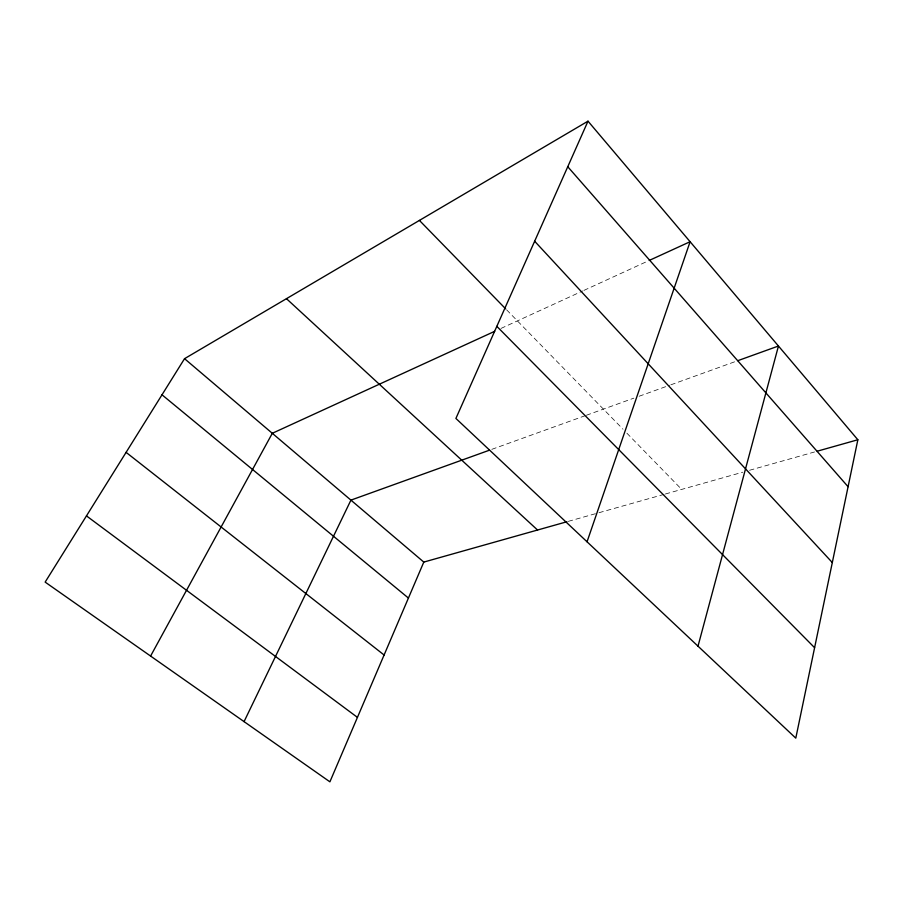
<?xml version="1.0" encoding="UTF-8"?>
<svg xmlns="http://www.w3.org/2000/svg" width="903" height="903" viewBox="0 0 903 903"><rect width="100%" height="100%" fill="white"/><g stroke="black" fill="none" stroke-linecap="round" stroke-linejoin="round"><path stroke-width="0.68" stroke-dasharray="4.51 3.39" d="M500.996 328.421L582.672 290.969M583.948 290.382L647.902 261.057M491.853 449.333L585.02 415.752M586.329 415.278L633.838 398.155M639.121 396.248L669.552 385.276M670.873 384.802L736.521 361.132M568.258 521.37L597.639 513.085M598.971 512.712L664.032 494.381M665.398 493.997L742.763 472.19M749.558 470.271L814.551 451.963M506.628 309.842L622.98 429.185M626.896 433.203L681.686 489.403"/><path stroke-width="1.35" d="M857.85 439.761L795.791 738.146L455.902 418.439L588 121.171L857.85 439.761L817.26 451.195M698.008 646.164L778.454 346.018L737.83 360.669M587.04 541.789L690.106 241.711L649.178 260.47M566.926 521.742L423.8 562.084L329.9 781.829L45.15 582.108L184.539 358.683L588 121.171M244.058 721.632L350.928 500.127L489.234 450.27M150.587 656.063L272.311 433.293L494.686 331.322M86.462 515.884L357.441 717.377M126.104 452.358L384.091 655.002M162.009 394.803L408.427 598.057M184.539 358.683L423.8 562.084M286.465 298.679L537.556 530.027M496.831 326.344L814.596 647.699M419.421 220.411L505.646 308.837M534.655 241.225L832.306 562.546M567.761 166.728L848.086 486.717"/></g></svg>
